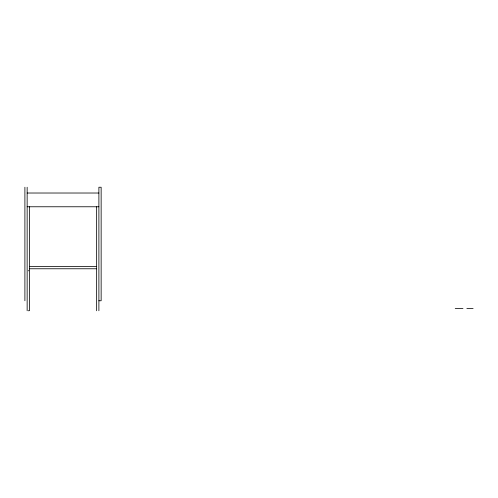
<?xml version="1.0" encoding="UTF-8"?>
<svg xmlns="http://www.w3.org/2000/svg" width="498" height="498" viewBox="0 0 498 498"><rect width="100%" height="100%" fill="white"/><g stroke="black" fill="none" stroke-linecap="round" stroke-linejoin="round"><path stroke-width="0.75" d="M27.147 193.019L98.89 193.019M27.147 206.77L98.89 206.77M29.401 266.511L96.643 266.511M29.401 268.764L96.643 268.764M28.274 270.763L28.834 270.763M98.89 300.761L101.144 300.761L101.144 187.242L98.89 187.242L98.89 310.752M455.228 308.511L462.978 308.511M466.85 308.511L473.1 308.511M28.274 310.758L28.834 310.758M96.643 206.77L96.643 310.752M29.401 206.77L29.401 310.752M27.147 187.242L27.147 310.752M24.9 187.242L24.9 300.761"/></g></svg>
